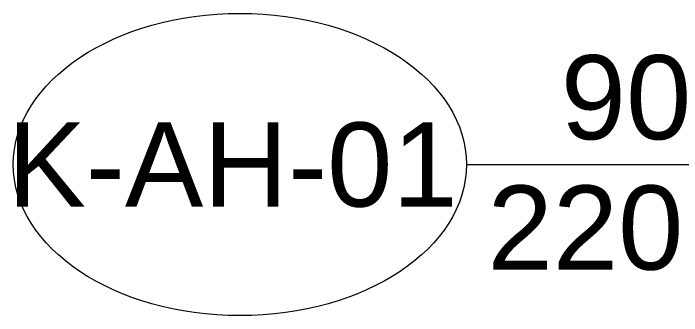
# Model space of a CAD drawing. Extents: x -1133 to 23780, y -1311 to 8245.
# Drawn here: x 1430.6 to 1510.1, y 527.9 to 563.9 of the extents above; entities that cross this region are included whole.
import ezdxf
from ezdxf.enums import TextEntityAlignment as Align

# ---------------------------------------------------------------- set-up
doc = ezdxf.new("R2010")
doc.units = 0
doc.header["$MEASUREMENT"] = 0
doc.layers.get('0').update_dxf_attribs({"color": 9, "lineweight": 9})
doc.layers.add('22', color=8, linetype='Continuous', lineweight=9)
doc.styles.add('Arial', font='arial.ttf', dxfattribs={"height": 2.5})

# ---------------------------------------------------------------- blocks, each defined once
blk = doc.blocks.new('0_doorno')
blk.add_lwpolyline([(4.5, 0), (12.5, 0)])
blk.add_ellipse((-0.891, 0), major_axis=(-5.391, 0), ratio=0.666667)
at = {"style": 'Arial'}
blk.add_attdef('YUKSEKLIK', text='', height=2, dxfattribs=at).set_placement((5, 12.3), align=Align.TOP_LEFT)
blk.add_attdef('KAPINO', text='', height=2, dxfattribs=at).set_placement((0, 0), align=Align.MIDDLE)
blk.add_attdef('GENISLIK', text='', height=2, dxfattribs=at).set_placement((5, -3.789), align=Align.BOTTOM_LEFT)

msp = doc.modelspace()

# ---------------------------------------------------------------- block references
at = {"layer": '22'}
ref = msp.add_blockref('0_doorno', (1461.962, 545.912), dxfattribs=dict(at, xscale=5, yscale=5, zscale=5))
ref.add_attrib('KAPINO', 'K-AH-01', dxfattribs={"layer": '0', "height": 10, "style": 'Arial'}).set_placement((1456.642, 545.912), align=Align.MIDDLE)
ref.add_attrib('GENISLIK', '90', dxfattribs={"layer": '0', "height": 10, "style": 'Arial'}).set_placement((1495.673, 545.912), align=Align.BOTTOM_LEFT)
ref.add_attrib('YUKSEKLIK', '220', dxfattribs={"layer": '0', "height": 10, "style": 'Arial'}).set_placement((1486.962, 543.412), align=Align.TOP_LEFT)

doc.saveas('drawing.dxf')
